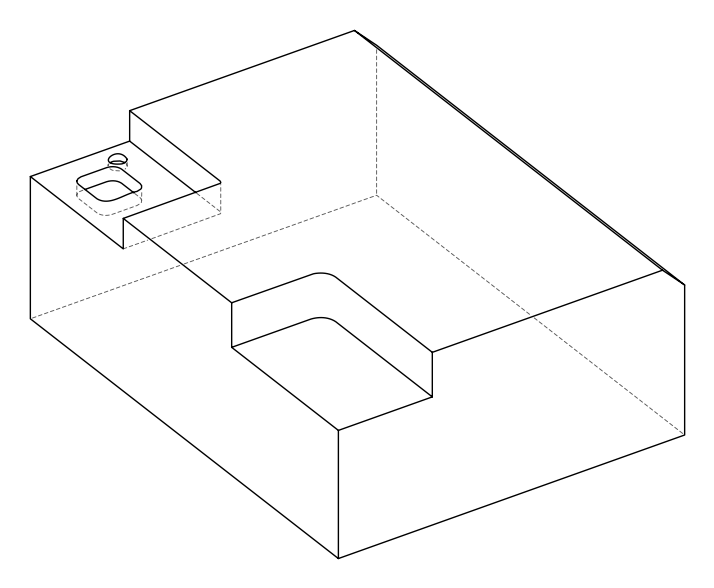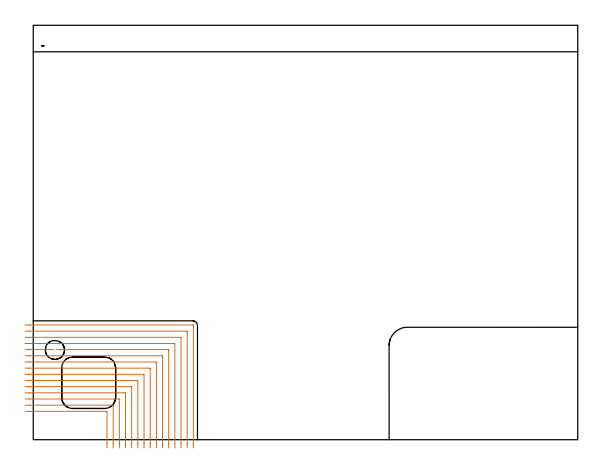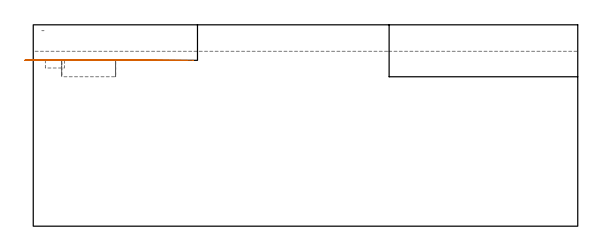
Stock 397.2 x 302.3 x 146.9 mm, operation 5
(PLAN: 7 operations, 6 tool changes, 141.5 min)
(1 SPOT_DRILL | STEP1POCKET | NXT0321_9005460120000 | 0.04 min | 2831 mm3)
(2 DRILL_BLIND_HOLE_INTO_CENTER | STEP1POCKET | NXT0301_128 | 0.04 min | 598 mm3)
(3 MILL_ROUGH_BLIND_HOLE_CONTOUR | STEP1POCKET | UGT0201_129 | Spiral | 0.08 min | 875 mm3)
(4 AREA_MILL | FG_CHAMFER_SURFACE | UGT0205_001 | 22.6 min | 73973 mm3)
(5 MILL_CORNER_NOTCH_RECTANGULAR | CORNER_NOTCH_RECTANGULAR | NXT0201_008 | Follow Part, ap 1.5, ae 75% | 101.01 min | 265504 mm3)
(6 MILL_CORNER_NOTCH_RECTANGULAR_1 | CORNER_NOTCH_RECTANGULAR_1 | UGT0201_094 | Follow Part, ap 5, ae 75% | 15.81 min | 426228 mm3)
(7 MILL_RECTANGULAR_POCKET | POCKET_RECTANGULAR_STRAIGHT | NXT0201_011 | Follow Part, ap 3, ae 75% | 1.93 min | 17048 mm3)
(TOOL NXT0321_9005460120000 | NC Spot Drill, 142deg, 12mm, Carbide, Uncoated | D12 PA142 FL30 Z2)
(TOOL NXT0301_128 | Carbide Drill 12mm [861.1-1200-036A1-GP GC34] | D12 PA150 FL37.4 Z2)
(TOOL UGT0201_129 | Carbide End Mill 11.9 | D11.9 FL15 Z4)
(TOOL UGT0205_001 | Chamfer Mill 20 x 3 x 45 deg. | D20 FL50 Z2)
(TOOL NXT0201_008 | ENDMILL 6mm [2P460-0600-NA 1630] | D6 FL26 Z6)
(TOOL UGT0201_094 | End mill 20 mm | D20 FL38 Z4)
(TOOL NXT0201_011 | ENDMILL 12mm [2P460-1200-NA 1630] | D12 FL38 Z6)
(OP 5 MILL_CORNER_NOTCH_RECTANGULAR, part 2 of 2)
G0 Z156.9
X53.8 Y-6.
Z121.
G1 Y-3.
Y20.405 F500.
G3 X53.505 Y20.7 R0.3
G1 X-3.
X-6. F250.
G0 Z156.9
X58.3 Y-6.
Z121.
G1 Y-3.
Y24.905 F500.
G3 X58.005 Y25.2 R0.3
G1 X-3.
X-6. F250.
G0 Z156.9
X62.8 Y-6.
Z121.
G1 Y-3.
Y29.404 F500.
G3 X62.504 Y29.7 R0.3
G1 X-3.
X-6. F250.
G0 Z156.9
X67.3 Y-6.
Z121.
G1 Y-3.
Y33.904 F500.
G3 X67.004 Y34.2 R0.3
G1 X-3.
X-6. F250.
G0 Z156.9
X71.8 Y-6.
Z121.
G1 Y-3.
Y38.404 F500.
G3 X71.504 Y38.7 R0.3
G1 X-3.
X-6. F250.
G0 Z156.9
X76.3 Y-6.
Z121.
G1 Y-3.
Y42.904 F500.
G3 X76.004 Y43.2 R0.3
G1 X-3.
X-6. F250.
G0 Z156.9
X80.8 Y-6.
Z121.
G1 Y-3.
Y47.404 F500.
G3 X80.504 Y47.7 R0.3
G1 X-3.
X-6. F250.
G0 Z156.9
X85.3 Y-6.
Z121.
G1 Y-3.
Y51.903 F500.
G3 X85.003 Y52.2 R0.3
G1 X-3.
X-6. F250.
G0 Z156.9
X89.8 Y-6.
Z121.
G1 Y-3.
Y56.403 F500.
G3 X89.503 Y56.7 R0.3
G1 X-3.
X-6. F250.
G0 Z156.9
X94.3 Y-6.
Z121.
G1 Y-3.
Y60.903 F500.
G3 X94.003 Y61.2 R0.3
G1 X-3.
X-6. F250.
G0 Z156.9
X98.8 Y-6.
Z121.
G1 Y-3.
Y65.403 F500.
G3 X98.503 Y65.7 R0.3
G1 X19.751
X16.751 F250.
G0 Z156.9
X14.849
Z121.
G1 X11.849
X-3. F500.
X-6. F250.
G0 Z156.9
X103.3 Y-6.
Z121.
G1 Y-3.
Y69.903 F500.
G3 X103.003 Y70.2 R0.3
G1 X-3.
X-6. F250.
G0 Z156.9
X107.8 Y-6.
Z121.
G1 Y-3.
Y74.403 F500.
G3 X107.503 Y74.7 R0.3
G1 X-3.
X-6. F250.
G0 Z156.9
X112.3 Y-6.
Z121.
G1 Y-3.
Y78.903 F500.
G3 X112.003 Y79.2 R0.3
G1 X-3.
X-6. F250.
G0 Z156.9
X116.8 Y-6.
Z121.
G1 Y-3.
Y83.3 F500.
G3 X116.4 Y83.7 R0.4
G1 X-3.
X-6. F250.
G0 Z156.9
M5
M2
